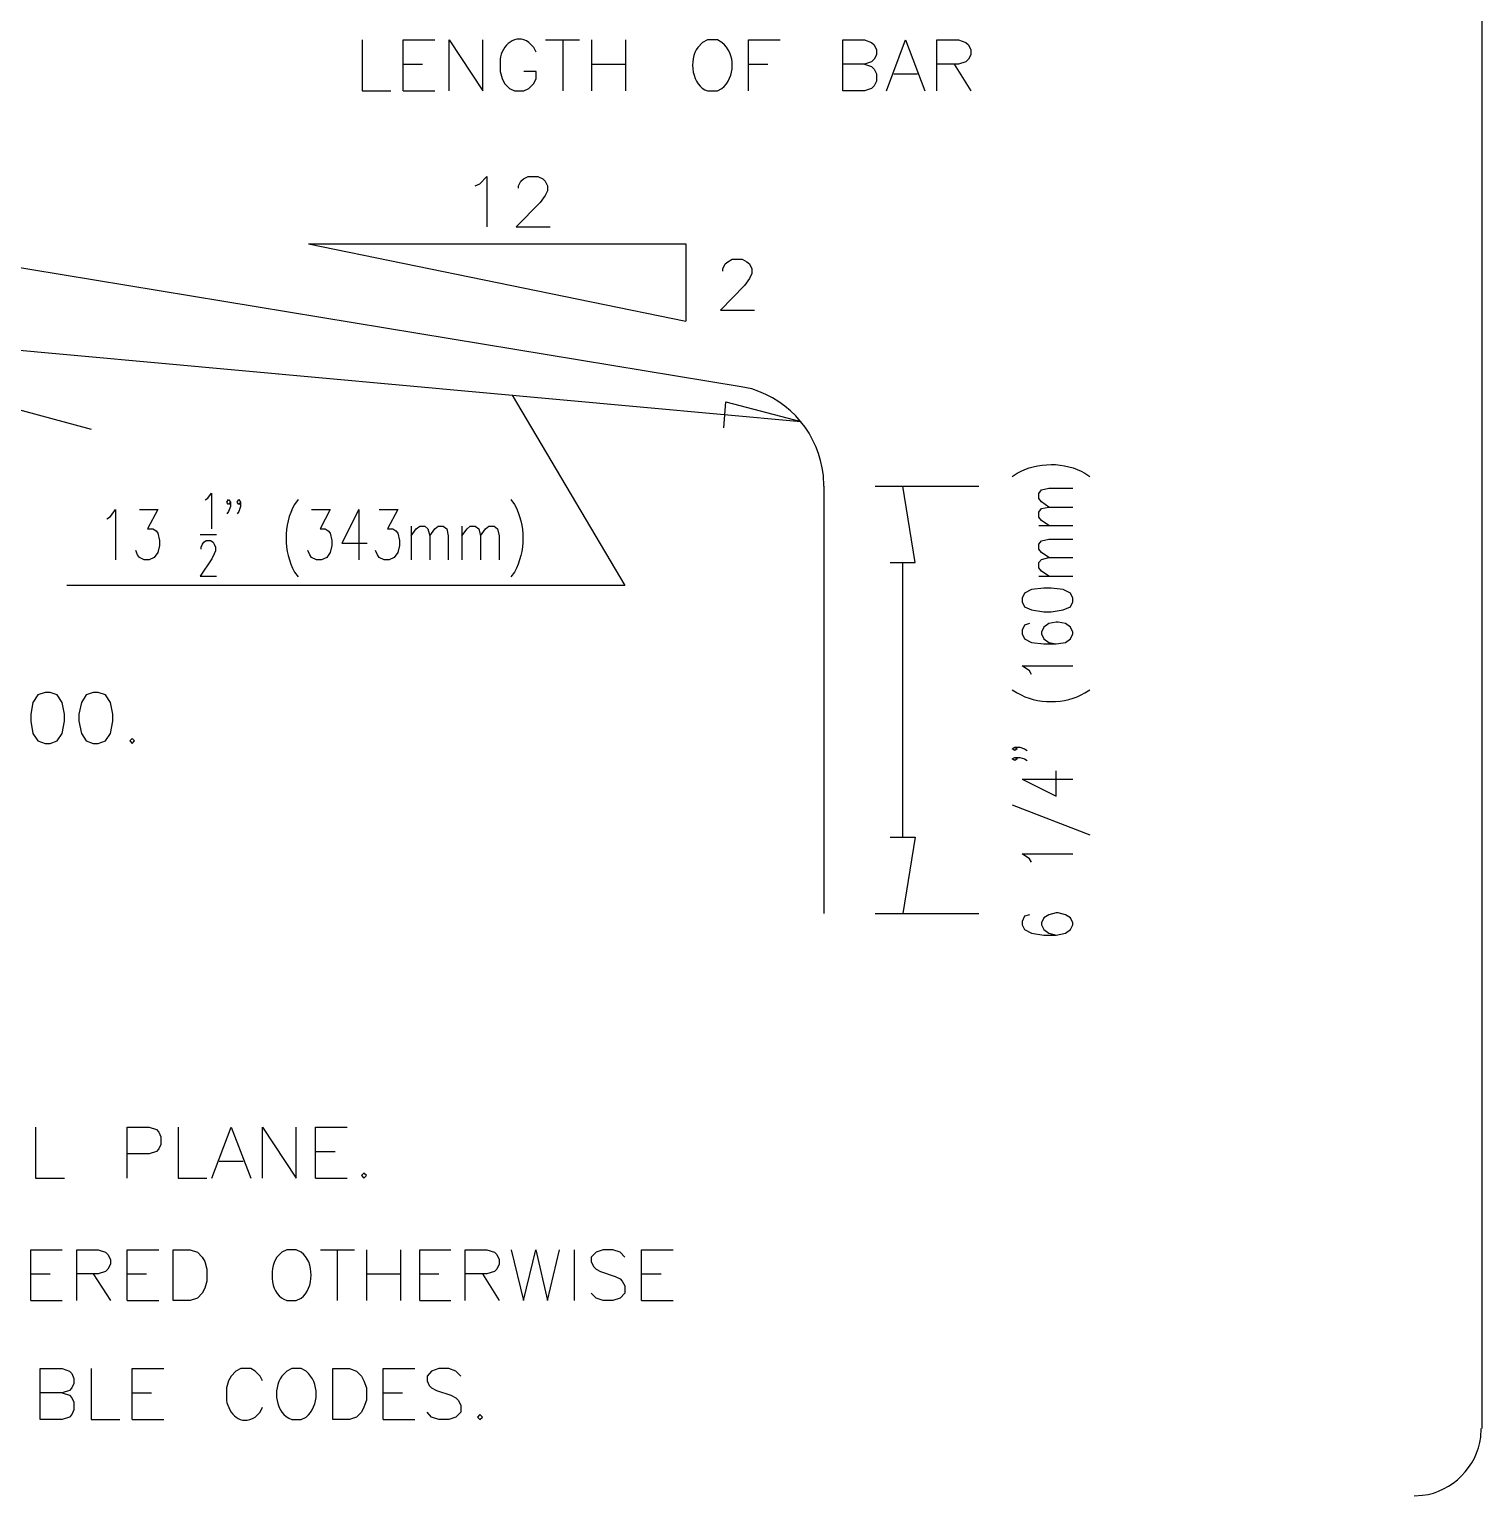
# Model space of a CAD drawing. Header units: millimetres. Extents: x 14 to 201, y 16 to 268.
# Drawn here: x 133.1 to 201.3, y 52.3 to 121.1 of the extents above; entities that cross this region are included whole.
import ezdxf

# ---------------------------------------------------------------- set-up
doc = ezdxf.new("R2010")
doc.units = ezdxf.units.MM
doc.layers.get('0').update_dxf_attribs({"linetype": 'CONTINUOUS'})

msp = doc.modelspace()

# ---------------------------------------------------------------- linework, layer by layer
at = {"color": 0}
for p, q in [((201.296, 264.541), (201.296, 55.4136)), ((148.739, 120.587), (148.739, 118.194)), ((150.664, 118.194), (150.664, 120.587)), ((150.664, 120.587), (152.146, 120.587)), ((152.823, 118.194), (152.823, 120.587)), ((152.823, 120.587), (154.41, 118.194)), ((154.41, 118.194), (154.41, 120.587)), ((156.803, 120.227), (156.57, 120.46)), ((157.353, 120.587), (158.94, 120.587)), ((158.157, 120.587), (158.157, 118.194)), ((159.512, 120.587), (159.512, 118.194)), ((161.1, 120.587), (161.1, 118.194)), ((164.72, 120.46), (164.507, 120.227)), ((164.951, 120.587), (164.72, 120.46)), ((165.417, 120.587), (164.951, 120.587)), ((165.629, 120.46), (165.417, 120.587)), ((166.878, 118.194), (166.878, 120.587)), ((166.878, 120.587), (168.359, 120.587)), ((171.301, 118.194), (171.301, 120.587)), ((171.301, 120.587), (172.318, 120.587)), ((172.318, 120.587), (172.657, 120.46)), ((172.657, 120.46), (172.784, 120.354)), ((173.354, 118.194), (174.245, 120.587)), ((174.245, 120.587), (175.154, 118.194)), ((175.726, 118.194), (175.726, 120.587)), ((175.726, 120.587), (176.742, 120.587)), ((176.742, 120.587), (177.081, 120.46)), ((177.081, 120.46), (177.207, 120.354)), ((156.909, 120.015), (156.803, 120.227)), ((172.784, 120.354), (172.889, 120.121)), ((172.889, 119.888), (172.784, 119.676)), ((172.889, 120.121), (172.889, 119.888)), ((177.207, 120.354), (177.314, 120.121)), ((177.314, 119.888), (177.207, 119.676)), ((177.314, 120.121), (177.314, 119.888)), ((150.664, 119.443), (151.575, 119.443)), ((155.215, 119.676), (155.215, 119.105)), ((155.215, 119.105), (155.321, 118.766)), ((156.909, 119.105), (156.337, 119.105)), ((156.909, 118.766), (156.909, 119.105)), ((159.512, 119.443), (161.1, 119.443)), ((166.878, 119.443), (167.789, 119.443)), ((172.318, 119.443), (171.301, 119.443)), ((172.657, 119.549), (172.318, 119.443)), ((172.318, 119.443), (172.657, 119.338)), ((172.784, 119.676), (172.657, 119.549)), ((172.657, 119.338), (172.784, 119.211)), ((172.784, 119.211), (172.889, 118.999)), ((176.742, 119.443), (175.726, 119.443)), ((176.529, 119.443), (177.314, 118.194)), ((177.081, 119.549), (176.742, 119.443)), ((177.207, 119.676), (177.081, 119.549)), ((155.321, 118.766), (155.426, 118.533)), ((155.426, 118.533), (155.659, 118.3)), ((156.57, 118.3), (156.803, 118.533)), ((156.803, 118.533), (156.909, 118.766)), ((172.784, 118.427), (172.657, 118.3)), ((172.889, 118.64), (172.784, 118.427)), ((172.889, 118.999), (172.889, 118.64)), ((173.693, 118.999), (174.815, 118.999)), ((148.739, 118.194), (150.093, 118.194)), ((150.664, 118.194), (152.146, 118.194)), ((155.659, 118.3), (155.892, 118.194)), ((155.892, 118.194), (156.337, 118.194)), ((156.337, 118.194), (156.57, 118.3)), ((164.951, 118.194), (165.417, 118.194)), ((165.417, 118.194), (165.629, 118.3)), ((172.318, 118.194), (171.301, 118.194)), ((172.657, 118.3), (172.318, 118.194)), ((154.051, 113.728), (154.263, 113.834)), ((154.263, 113.834), (154.601, 114.173)), ((154.601, 114.173), (154.601, 111.803)), ((156.083, 113.728), (156.188, 113.961)), ((156.083, 113.622), (156.083, 113.728)), ((156.188, 113.961), (156.317, 114.067)), ((156.317, 114.067), (156.527, 114.173)), ((156.527, 114.173), (156.993, 114.173)), ((156.993, 114.173), (157.226, 114.067)), ((157.226, 114.067), (157.332, 113.961)), ((157.332, 113.961), (157.438, 113.728)), ((157.438, 113.728), (157.438, 113.495)), ((157.099, 112.945), (155.978, 111.803)), ((157.332, 113.284), (157.099, 112.945)), ((157.438, 113.495), (157.332, 113.284)), ((155.978, 111.803), (157.565, 111.803)), ((146.219, 111.019), (163.935, 111.019)), ((146.219, 111.019), (163.935, 107.378)), ((163.935, 111.019), (163.935, 107.378)), ((166.539, 104.309), (129.942, 110.342)), ((165.778, 110.067), (165.905, 110.173)), ((165.905, 110.173), (166.116, 110.3)), ((166.116, 110.3), (166.581, 110.3)), ((166.581, 110.3), (166.794, 110.173)), ((166.794, 110.173), (166.92, 110.067)), ((165.672, 109.834), (165.778, 110.067)), ((165.672, 109.728), (165.672, 109.834)), ((166.92, 110.067), (167.027, 109.834)), ((167.027, 109.621), (166.92, 109.389)), ((167.027, 109.834), (167.027, 109.621)), ((166.688, 109.051), (165.566, 107.907)), ((166.92, 109.389), (166.688, 109.051)), ((165.566, 107.907), (167.153, 107.907)), ((130.259, 106.236), (169.333, 102.679)), ((128.291, 104.395), (136.017, 102.319)), ((167.027, 104.203), (166.539, 104.309)), ((155.787, 103.907), (161.079, 94.9745)), ((165.713, 102.383), (165.819, 103.59)), ((165.819, 103.59), (169.333, 102.679)), ((170.412, 99.6322), (170.392, 100.139)), ((179.261, 100.096), (179.494, 100.245)), ((182.669, 100.245), (182.902, 100.096)), ((141.5, 99.0808), (141.668, 99.314)), ((141.668, 99.314), (141.668, 97.6422)), ((170.434, 79.5874), (170.434, 99.6322)), ((172.825, 99.6322), (177.694, 99.6322)), ((174.709, 96.0547), (174.117, 99.6322)), ((180.509, 99.2932), (180.636, 99.4625)), ((180.509, 99.0604), (180.509, 99.2932)), ((180.636, 99.4625), (180.975, 99.5468)), ((180.975, 99.5468), (182.097, 99.5468)), ((136.928, 98.2126), (137.16, 98.5517)), ((137.16, 98.5517), (137.16, 96.1817)), ((138.282, 98.5517), (139.15, 98.5517)), ((139.15, 98.5517), (138.662, 97.6422)), ((141.371, 98.9969), (141.5, 99.0808)), ((142.389, 98.8907), (142.472, 99.0177)), ((142.472, 98.7848), (142.389, 98.8907)), ((142.472, 98.4458), (142.389, 98.341)), ((142.472, 99.0177), (142.558, 98.8907)), ((142.558, 98.8907), (142.472, 98.7848)), ((142.558, 98.6786), (142.472, 98.4458)), ((142.558, 98.8907), (142.558, 98.6786)), ((142.875, 98.8907), (142.959, 99.0177)), ((142.959, 98.7848), (142.875, 98.8907)), ((142.959, 98.4458), (142.875, 98.341)), ((142.959, 99.0177), (143.024, 98.8907)), ((143.024, 98.8907), (142.959, 98.7848)), ((143.024, 98.6786), (142.959, 98.4458)), ((143.024, 98.8907), (143.024, 98.6786)), ((145.733, 99.0177), (145.564, 98.7848)), ((146.367, 98.5517), (147.235, 98.5517)), ((147.235, 98.5517), (146.769, 97.6422)), ((148.59, 98.5517), (147.786, 96.9642)), ((148.59, 98.5517), (148.59, 96.1817)), ((149.542, 98.5517), (150.41, 98.5517)), ((150.41, 98.5517), (149.924, 97.6422)), ((155.724, 99.0177), (155.892, 98.7848)), ((180.636, 98.9115), (180.509, 99.0604)), ((180.509, 98.425), (180.636, 98.5943)), ((180.509, 98.1922), (180.509, 98.425)), ((180.975, 98.6578), (180.636, 98.9115)), ((180.636, 98.5943), (180.975, 98.6578)), ((180.975, 98.6578), (182.097, 98.6578)), ((136.758, 98.1082), (136.928, 98.2126)), ((151.045, 97.7692), (151.045, 96.1817)), ((151.278, 97.6422), (151.448, 97.7692)), ((151.448, 97.7692), (151.681, 97.7692)), ((151.681, 97.7692), (151.828, 97.6422)), ((152.146, 97.6422), (152.316, 97.7692)), ((152.316, 97.7692), (152.549, 97.7692)), ((152.549, 97.7692), (152.717, 97.6422)), ((153.416, 97.7692), (153.416, 96.1817)), ((153.671, 97.6422), (153.818, 97.7692)), ((153.818, 97.7692), (154.051, 97.7692)), ((154.051, 97.7692), (154.22, 97.6422)), ((154.537, 97.6422), (154.686, 97.7692)), ((154.686, 97.7692), (154.94, 97.7692)), ((154.94, 97.7692), (155.089, 97.6422)), ((180.636, 98.0225), (180.509, 98.1922)), ((180.509, 97.7896), (182.097, 97.7896)), ((180.975, 97.7896), (180.636, 98.0225)), ((138.662, 97.6422), (138.917, 97.6422)), ((138.917, 97.6422), (139.065, 97.536)), ((139.065, 97.536), (139.15, 97.4302)), ((139.15, 97.4302), (139.234, 97.0911)), ((139.234, 97.0911), (139.234, 96.8583)), ((141.139, 97.3667), (141.901, 97.3667)), ((141.308, 97.0068), (141.414, 97.0911)), ((141.414, 97.0911), (141.627, 97.0911)), ((141.627, 97.0911), (141.753, 97.0068)), ((146.769, 97.6422), (147.002, 97.6422)), ((147.002, 97.6422), (147.151, 97.536)), ((147.151, 97.536), (147.235, 97.4302)), ((147.235, 97.4302), (147.321, 97.0911)), ((147.321, 97.0911), (147.321, 96.8583)), ((149.924, 97.6422), (150.177, 97.6422)), ((150.177, 97.6422), (150.326, 97.536)), ((150.326, 97.536), (150.41, 97.4302)), ((150.41, 97.4302), (150.496, 97.0911)), ((150.496, 97.0911), (150.496, 96.8583)), ((151.045, 97.3032), (151.278, 97.6422)), ((151.828, 97.6422), (151.914, 97.3032)), ((151.914, 97.3032), (152.146, 97.6422)), ((151.914, 97.3032), (151.914, 96.1817)), ((152.717, 97.6422), (152.78, 97.3032)), ((152.78, 97.3032), (152.78, 96.1817)), ((153.416, 97.3032), (153.671, 97.6422)), ((154.22, 97.6422), (154.304, 97.3032)), ((154.304, 97.3032), (154.537, 97.6422)), ((154.304, 97.3032), (154.304, 96.1817)), ((155.089, 97.6422), (155.172, 97.3032)), ((155.172, 97.3032), (155.172, 96.1817)), ((180.509, 96.9215), (180.636, 97.0703)), ((180.636, 97.0703), (180.975, 97.1543)), ((180.975, 97.1543), (182.097, 97.1543)), ((138.196, 96.4145), (138.113, 96.6251)), ((138.282, 96.2875), (138.196, 96.4145)), ((139.15, 96.5207), (138.981, 96.2875)), ((139.234, 96.8583), (139.15, 96.5207)), ((141.181, 96.774), (141.245, 96.9215)), ((141.181, 96.6886), (141.181, 96.774)), ((141.245, 96.9215), (141.308, 97.0068)), ((141.796, 96.4572), (141.69, 96.2244)), ((141.753, 97.0068), (141.796, 96.9215)), ((141.796, 96.9215), (141.859, 96.774)), ((141.859, 96.6047), (141.796, 96.4572)), ((141.859, 96.774), (141.859, 96.6047)), ((146.283, 96.4145), (146.199, 96.6251)), ((146.367, 96.2875), (146.283, 96.4145)), ((147.235, 96.5207), (147.088, 96.2875)), ((147.321, 96.8583), (147.235, 96.5207)), ((147.786, 96.9642), (148.971, 96.9642)), ((149.458, 96.4145), (149.374, 96.6251)), ((149.542, 96.2875), (149.458, 96.4145)), ((150.41, 96.5207), (150.241, 96.2875)), ((150.496, 96.8583), (150.41, 96.5207)), ((180.509, 96.6886), (180.509, 96.9215)), ((180.636, 96.5207), (180.509, 96.6886)), ((180.975, 96.2875), (180.636, 96.5207)), ((138.515, 96.1817), (138.282, 96.2875)), ((138.748, 96.1817), (138.515, 96.1817)), ((138.981, 96.2875), (138.748, 96.1817)), ((141.69, 96.2244), (141.139, 95.4193)), ((146.6, 96.1817), (146.367, 96.2875)), ((146.833, 96.1817), (146.6, 96.1817)), ((147.088, 96.2875), (146.833, 96.1817)), ((149.775, 96.1817), (149.542, 96.2875)), ((150.008, 96.1817), (149.775, 96.1817)), ((150.241, 96.2875), (150.008, 96.1817)), ((173.524, 96.0547), (174.709, 96.0547)), ((174.117, 83.1631), (174.117, 96.0547)), ((180.509, 96.0547), (180.636, 96.2021)), ((180.509, 95.8), (180.509, 96.0547)), ((180.636, 95.6525), (180.509, 95.8)), ((180.636, 96.2021), (180.975, 96.2875)), ((180.975, 96.2875), (182.097, 96.2875)), ((161.079, 94.9745), (134.874, 94.9745)), ((141.139, 95.4193), (141.901, 95.4193)), ((145.564, 95.6098), (145.733, 95.3767)), ((155.892, 95.6098), (155.724, 95.3767)), ((180.509, 95.4193), (182.097, 95.4193)), ((180.975, 95.4193), (180.636, 95.6525)), ((179.833, 94.6146), (179.727, 94.3818)), ((179.727, 94.3818), (179.727, 94.2125)), ((180.17, 94.7843), (179.833, 94.6146)), ((180.742, 94.8475), (180.17, 94.7843)), ((181.081, 94.8475), (180.742, 94.8475)), ((181.653, 94.7843), (181.081, 94.8475)), ((181.991, 94.6146), (181.653, 94.7843)), ((182.097, 94.3818), (181.991, 94.6146)), ((182.097, 94.2125), (182.097, 94.3818)), ((179.727, 94.2125), (179.833, 93.9793)), ((179.833, 93.9793), (180.17, 93.8318)), ((180.17, 93.8318), (180.742, 93.7465)), ((180.742, 93.7465), (181.081, 93.7465)), ((181.081, 93.7465), (181.653, 93.8318)), ((181.653, 93.8318), (181.991, 93.9793)), ((181.991, 93.9793), (182.097, 94.2125)), ((179.833, 93.1125), (179.727, 92.8797)), ((180.066, 93.1968), (179.833, 93.1125)), ((180.742, 93.0271), (180.636, 92.7943)), ((180.975, 93.1968), (180.742, 93.0271)), ((181.314, 93.26), (180.975, 93.1968)), ((181.42, 93.26), (181.314, 93.26)), ((181.758, 93.1968), (181.42, 93.26)), ((181.991, 93.0271), (181.758, 93.1968)), ((182.097, 92.7943), (181.991, 93.0271)), ((179.727, 92.8797), (179.727, 92.7104)), ((179.727, 92.7104), (179.833, 92.4775)), ((179.833, 92.4775), (180.17, 92.3078)), ((180.17, 92.3078), (180.742, 92.2443)), ((180.636, 92.7943), (180.636, 92.7104)), ((180.636, 92.7104), (180.742, 92.4775)), ((180.742, 92.4775), (180.975, 92.3078)), ((180.742, 92.2443), (181.314, 92.2443)), ((180.975, 92.3078), (181.314, 92.2443)), ((181.314, 92.2443), (181.758, 92.3078)), ((181.758, 92.3078), (181.991, 92.4775)), ((181.991, 92.4775), (182.097, 92.7104)), ((182.097, 92.7104), (182.097, 92.7943)), ((180.066, 90.974), (179.727, 91.2068)), ((179.727, 91.2068), (182.097, 91.2068)), ((180.17, 90.8043), (180.066, 90.974)), ((133.287, 89.4927), (133.181, 88.9427)), ((133.519, 89.8521), (133.287, 89.4927)), ((133.858, 89.9583), (133.519, 89.8521)), ((134.092, 89.9583), (133.858, 89.9583)), ((134.429, 89.8521), (134.092, 89.9583)), ((134.662, 89.4927), (134.429, 89.8521)), ((134.768, 88.9427), (134.662, 89.4927)), ((135.573, 89.4927), (135.446, 88.9427)), ((135.783, 89.8521), (135.573, 89.4927)), ((136.122, 89.9583), (135.783, 89.8521)), ((136.356, 89.9583), (136.122, 89.9583)), ((136.694, 89.8521), (136.356, 89.9583)), ((136.928, 89.4927), (136.694, 89.8521)), ((137.033, 88.9427), (136.928, 89.4927)), ((179.261, 90.085), (179.494, 89.9375)), ((182.669, 89.9375), (182.902, 90.085)), ((133.181, 88.9427), (133.181, 88.6037)), ((134.768, 88.6037), (134.768, 88.9427)), ((135.446, 88.9427), (135.446, 88.6037)), ((137.033, 88.6037), (137.033, 88.9427)), ((133.181, 88.6037), (133.287, 88.0318)), ((134.662, 88.0318), (134.768, 88.6037)), ((135.446, 88.6037), (135.573, 88.0318)), ((136.928, 88.0318), (137.033, 88.6037)), ((133.287, 88.0318), (133.519, 87.6928)), ((133.519, 87.6928), (133.858, 87.5661)), ((133.858, 87.5661), (134.092, 87.5661)), ((134.092, 87.5661), (134.429, 87.6928)), ((134.429, 87.6928), (134.662, 88.0318)), ((135.573, 88.0318), (135.783, 87.6928)), ((135.783, 87.6928), (136.122, 87.5661)), ((136.122, 87.5661), (136.356, 87.5661)), ((136.356, 87.5661), (136.694, 87.6928)), ((136.694, 87.6928), (136.928, 88.0318)), ((137.943, 87.799), (137.837, 87.6928)), ((137.837, 87.6928), (137.943, 87.5661)), ((138.049, 87.6928), (137.943, 87.799)), ((137.943, 87.5661), (138.049, 87.6928)), ((179.261, 87.3125), (179.388, 87.3965)), ((179.388, 87.2285), (179.261, 87.3125)), ((179.261, 86.8468), (179.388, 86.91)), ((179.388, 86.7625), (179.261, 86.8468)), ((179.388, 87.3965), (179.494, 87.3125)), ((179.388, 87.3965), (179.62, 87.3965)), ((179.494, 87.3125), (179.388, 87.2285)), ((179.388, 86.91), (179.494, 86.8468)), ((179.388, 86.91), (179.62, 86.91)), ((179.494, 86.8468), (179.388, 86.7625)), ((179.62, 87.3965), (179.833, 87.3125)), ((179.62, 86.91), (179.833, 86.8468)), ((179.833, 87.3125), (179.959, 87.2285)), ((179.833, 86.8468), (179.959, 86.7625)), ((181.314, 85.0896), (181.314, 86.275)), ((179.727, 85.8943), (181.314, 85.0896)), ((179.727, 85.8943), (182.097, 85.8943)), ((179.261, 84.6875), (182.902, 83.2693)), ((173.524, 83.1631), (174.709, 83.1631)), ((174.709, 83.1631), (174.117, 79.5874)), ((180.066, 82.1475), (179.727, 82.3807)), ((179.727, 82.3807), (182.097, 82.3807)), ((180.17, 82), (180.066, 82.1475)), ((172.825, 79.5874), (177.694, 79.5874)), ((179.833, 79.459), (179.727, 79.2057)), ((179.727, 79.2057), (179.727, 79.0582)), ((180.066, 79.5239), (179.833, 79.459)), ((180.742, 79.375), (180.636, 79.1422)), ((180.636, 79.1422), (180.636, 79.0582)), ((180.975, 79.5239), (180.742, 79.375)), ((181.314, 79.6078), (180.975, 79.5239)), ((181.42, 79.6078), (181.314, 79.6078)), ((181.758, 79.5239), (181.42, 79.6078)), ((181.991, 79.375), (181.758, 79.5239)), ((182.097, 79.1422), (181.991, 79.375)), ((182.097, 79.0582), (182.097, 79.1422)), ((179.727, 79.0582), (179.833, 78.825)), ((179.833, 78.825), (180.17, 78.6557)), ((180.17, 78.6557), (180.742, 78.5703)), ((180.636, 79.0582), (180.742, 78.825)), ((180.742, 78.825), (180.975, 78.6557)), ((180.742, 78.5703), (181.314, 78.5703)), ((180.975, 78.6557), (181.314, 78.5703)), ((181.314, 78.5703), (181.758, 78.6557)), ((181.758, 78.6557), (181.991, 78.825)), ((181.991, 78.825), (182.097, 79.0582)), ((133.413, 69.5537), (133.413, 67.1615)), ((137.71, 67.1615), (137.71, 69.5537)), ((137.71, 69.5537), (138.748, 69.5537)), ((138.748, 69.5537), (139.087, 69.4475)), ((140.103, 69.5537), (140.103, 67.1615)), ((141.69, 67.1615), (142.599, 69.5537)), ((142.599, 69.5537), (143.51, 67.1615)), ((144.06, 67.1615), (144.06, 69.5537)), ((144.06, 69.5537), (145.647, 67.1615)), ((145.647, 67.1615), (145.647, 69.5537)), ((146.558, 67.1615), (146.558, 69.5537)), ((146.558, 69.5537), (148.04, 69.5537)), ((139.087, 69.4475), (139.192, 69.3208)), ((139.192, 69.3208), (139.297, 69.1085)), ((139.297, 69.1085), (139.297, 68.749)), ((138.748, 68.3052), (137.71, 68.3052)), ((139.087, 68.41), (138.748, 68.3052)), ((139.192, 68.538), (139.087, 68.41)), ((139.297, 68.749), (139.192, 68.538)), ((146.558, 68.41), (147.468, 68.41)), ((142.029, 67.9662), (143.151, 67.9662)), ((133.413, 67.1615), (134.768, 67.1615)), ((140.103, 67.1615), (141.457, 67.1615)), ((146.558, 67.1615), (148.04, 67.1615)), ((148.822, 67.3943), (148.717, 67.2881)), ((148.717, 67.2881), (148.822, 67.1615)), ((148.949, 67.2881), (148.822, 67.3943)), ((148.822, 67.1615), (148.949, 67.2881)), ((133.181, 61.426), (133.181, 63.7963)), ((133.181, 63.7963), (134.662, 63.7963)), ((135.34, 61.426), (135.34, 63.7963)), ((135.34, 63.7963), (136.356, 63.7963)), ((136.356, 63.7963), (136.694, 63.6901)), ((136.694, 63.6901), (136.801, 63.584)), ((136.801, 63.584), (136.928, 63.3511)), ((136.928, 63.3511), (136.928, 63.1197)), ((137.71, 61.426), (137.71, 63.7963)), ((137.71, 63.7963), (139.192, 63.7963)), ((139.869, 61.426), (139.869, 63.7963)), ((139.869, 63.7963), (140.674, 63.7963)), ((140.674, 63.7963), (141.012, 63.6901)), ((141.012, 63.6901), (141.224, 63.4573)), ((141.224, 63.4573), (141.351, 63.2464)), ((144.971, 63.6901), (144.738, 63.4573)), ((145.204, 63.7963), (144.971, 63.6901)), ((145.647, 63.7963), (145.204, 63.7963)), ((145.881, 63.6901), (145.647, 63.7963)), ((146.792, 63.7963), (148.379, 63.7963)), ((147.574, 63.7963), (147.574, 61.426)), ((148.949, 63.7963), (148.949, 61.426)), ((150.537, 63.7963), (150.537, 61.426)), ((151.448, 61.426), (151.448, 63.7963)), ((151.448, 63.7963), (152.908, 63.7963)), ((153.585, 61.426), (153.585, 63.7963)), ((153.585, 63.7963), (154.601, 63.7963)), ((154.601, 63.7963), (154.962, 63.6901)), ((154.962, 63.6901), (155.067, 63.584)), ((155.067, 63.584), (155.172, 63.3511)), ((155.172, 63.3511), (155.172, 63.1197)), ((155.744, 63.7963), (156.317, 61.426)), ((156.317, 61.426), (156.887, 63.7963)), ((156.887, 63.7963), (157.438, 61.426)), ((157.438, 61.426), (158.008, 63.7963)), ((158.687, 63.7963), (158.687, 61.426)), ((159.724, 63.6901), (159.492, 63.4573)), ((159.492, 63.4573), (159.492, 63.2464)), ((160.062, 63.7963), (159.724, 63.6901)), ((160.507, 63.7963), (160.062, 63.7963)), ((160.846, 63.6901), (160.507, 63.7963)), ((161.079, 63.4573), (160.846, 63.6901)), ((161.862, 61.426), (161.862, 63.7963)), ((161.862, 63.7963), (163.343, 63.7963)), ((133.181, 62.6745), (134.092, 62.6745)), ((136.356, 62.6745), (135.34, 62.6745)), ((136.122, 62.6745), (136.928, 61.426)), ((136.694, 62.7807), (136.356, 62.6745)), ((136.801, 62.8869), (136.694, 62.7807)), ((136.928, 63.1197), (136.801, 62.8869)), ((137.71, 62.6745), (138.621, 62.6745)), ((141.351, 63.2464), (141.457, 62.8869)), ((141.457, 62.8869), (141.457, 62.3355)), ((148.949, 62.6745), (150.537, 62.6745)), ((151.448, 62.6745), (152.337, 62.6745)), ((154.601, 62.6745), (153.585, 62.6745)), ((154.39, 62.6745), (155.172, 61.426)), ((154.962, 62.7807), (154.601, 62.6745)), ((155.067, 62.8869), (154.962, 62.7807)), ((155.172, 63.1197), (155.067, 62.8869)), ((159.492, 63.2464), (159.596, 63.0135)), ((159.596, 63.0135), (159.724, 62.8869)), ((159.724, 62.8869), (159.935, 62.7807)), ((159.935, 62.7807), (160.613, 62.5479)), ((161.862, 62.6745), (162.771, 62.6745)), ((141.351, 61.9965), (141.224, 61.7636)), ((141.457, 62.3355), (141.351, 61.9965)), ((160.613, 62.5479), (160.846, 62.4417)), ((160.846, 62.4417), (160.951, 62.3355)), ((160.951, 62.3355), (161.079, 62.1026)), ((161.079, 62.1026), (161.079, 61.7636)), ((133.181, 61.426), (134.662, 61.426)), ((137.71, 61.426), (139.192, 61.426)), ((140.674, 61.426), (139.869, 61.426)), ((141.012, 61.5322), (140.674, 61.426)), ((141.224, 61.7636), (141.012, 61.5322)), ((145.204, 61.426), (145.647, 61.426)), ((145.647, 61.426), (145.881, 61.5322)), ((151.448, 61.426), (152.908, 61.426)), ((159.724, 61.5322), (159.492, 61.7636)), ((160.062, 61.426), (159.724, 61.5322)), ((160.507, 61.426), (160.062, 61.426)), ((160.846, 61.5322), (160.507, 61.426)), ((161.079, 61.7636), (160.846, 61.5322)), ((161.862, 61.426), (163.343, 61.426)), ((133.626, 55.838), (133.626, 58.2291)), ((133.626, 58.2291), (134.662, 58.2291)), ((134.662, 58.2291), (135.001, 58.1021)), ((135.001, 58.1021), (135.107, 57.996)), ((135.107, 57.996), (135.213, 57.7631)), ((136.017, 58.2291), (136.017, 55.838)), ((137.943, 55.838), (137.943, 58.2291)), ((137.943, 58.2291), (139.424, 58.2291)), ((142.599, 57.8693), (142.472, 57.6584)), ((142.812, 58.1021), (142.599, 57.8693)), ((143.044, 58.2291), (142.812, 58.1021)), ((143.51, 58.2291), (143.044, 58.2291)), ((143.721, 58.1021), (143.51, 58.2291)), ((143.954, 57.8693), (143.721, 58.1021)), ((144.06, 57.6584), (143.954, 57.8693)), ((145.204, 58.1021), (144.971, 57.8693)), ((145.437, 58.2291), (145.204, 58.1021)), ((145.881, 58.2291), (145.437, 58.2291)), ((146.113, 58.1021), (145.881, 58.2291)), ((147.362, 55.838), (147.362, 58.2291)), ((147.362, 58.2291), (148.146, 58.2291)), ((148.146, 58.2291), (148.483, 58.1021)), ((148.483, 58.1021), (148.717, 57.8693)), ((148.717, 57.8693), (148.822, 57.6584)), ((149.733, 55.838), (149.733, 58.2291)), ((149.733, 58.2291), (151.215, 58.2291)), ((151.997, 58.1021), (151.787, 57.8693)), ((151.787, 57.8693), (151.787, 57.6584)), ((152.337, 58.2291), (151.997, 58.1021)), ((152.803, 58.2291), (152.337, 58.2291)), ((153.142, 58.1021), (152.803, 58.2291)), ((153.374, 57.8693), (153.142, 58.1021)), ((135.001, 57.1927), (134.662, 57.0865)), ((135.107, 57.3193), (135.001, 57.1927)), ((135.213, 57.5303), (135.107, 57.3193)), ((135.213, 57.7631), (135.213, 57.5303)), ((142.472, 57.6584), (142.367, 57.3193)), ((142.367, 57.3193), (142.367, 56.7475)), ((148.822, 57.6584), (148.949, 57.3193)), ((148.949, 57.3193), (148.949, 56.7475)), ((151.787, 57.6584), (151.892, 57.4255)), ((151.892, 57.4255), (151.997, 57.3193)), ((151.997, 57.3193), (152.231, 57.1927)), ((152.231, 57.1927), (152.908, 56.9807)), ((134.662, 57.0865), (133.626, 57.0865)), ((134.662, 57.0865), (135.001, 56.9807)), ((135.001, 56.9807), (135.107, 56.8537)), ((135.107, 56.8537), (135.213, 56.6416)), ((135.213, 56.6416), (135.213, 56.2818)), ((137.943, 57.0865), (138.854, 57.0865)), ((148.949, 56.7475), (148.822, 56.4085)), ((149.733, 57.0865), (150.643, 57.0865)), ((152.908, 56.9807), (153.142, 56.8537)), ((153.142, 56.8537), (153.246, 56.7475)), ((153.246, 56.7475), (153.374, 56.5146)), ((153.374, 56.5146), (153.374, 56.1756)), ((134.662, 55.838), (133.626, 55.838)), ((135.001, 55.9428), (134.662, 55.838)), ((135.107, 56.0709), (135.001, 55.9428)), ((135.213, 56.2818), (135.107, 56.0709)), ((136.017, 55.838), (137.371, 55.838)), ((137.943, 55.838), (139.424, 55.838)), ((143.721, 55.9428), (143.954, 56.1756)), ((143.954, 56.1756), (144.06, 56.4085)), ((145.437, 55.838), (145.881, 55.838)), ((145.881, 55.838), (146.113, 55.9428)), ((148.146, 55.838), (147.362, 55.838)), ((148.483, 55.9428), (148.146, 55.838)), ((148.717, 56.1756), (148.483, 55.9428)), ((148.822, 56.4085), (148.717, 56.1756)), ((149.733, 55.838), (151.215, 55.838)), ((151.997, 55.9428), (151.787, 56.1756)), ((152.337, 55.838), (151.997, 55.9428)), ((152.803, 55.838), (152.337, 55.838)), ((153.142, 55.9428), (152.803, 55.838)), ((153.374, 56.1756), (153.142, 55.9428)), ((154.263, 56.0709), (154.157, 55.9428)), ((154.157, 55.9428), (154.263, 55.838)), ((154.39, 55.9428), (154.263, 56.0709)), ((154.263, 55.838), (154.39, 55.9428)), ((201.253, 55.0125), (201.273, 55.4136)), ((198.121, 52.2609), (198.521, 52.2813))]:
    msp.add_line(p, q, dxfattribs=at)
for points in [[(156.57, 120.46), (155.94, 120.923), (155.308, 120.323), (155.215, 119.676)], [(165.629, 118.3), (166.265, 118.82), (166.293, 119.934), (165.629, 120.46)], [(164.507, 120.227), (164.043, 119.665), (164.229, 118.4), (164.951, 118.194)], [(170.392, 100.139), (170.182, 102.066), (168.87, 103.628), (167.027, 104.203)], [(179.494, 100.245), (180.413, 100.787), (181.749, 100.797), (182.669, 100.245)], [(145.564, 98.7848), (145.03, 97.8158), (145.04, 96.58), (145.564, 95.6098)], [(155.892, 98.7848), (156.425, 97.8158), (156.416, 96.58), (155.892, 95.6098)], [(179.494, 89.9375), (180.413, 89.3946), (181.749, 89.3851), (182.669, 89.9375)], [(144.738, 63.4573), (144.336, 62.8703), (144.449, 61.6299), (145.204, 61.426)], [(145.881, 61.5322), (146.494, 61.9774), (146.506, 63.2478), (145.881, 63.6901)], [(144.971, 57.8693), (144.531, 57.2453), (144.655, 56.1206), (145.437, 55.838)], [(146.113, 55.9428), (146.729, 56.4776), (146.753, 57.5649), (146.113, 58.1021)], [(142.367, 56.7475), (142.486, 56.0888), (143.027, 55.5212), (143.721, 55.9428)], [(198.521, 52.2813), (199.911, 52.4358), (201.088, 53.6303), (201.253, 55.0125)]]:
    msp.add_open_spline(points, degree=3, dxfattribs=at)

doc.saveas('drawing.dxf')
